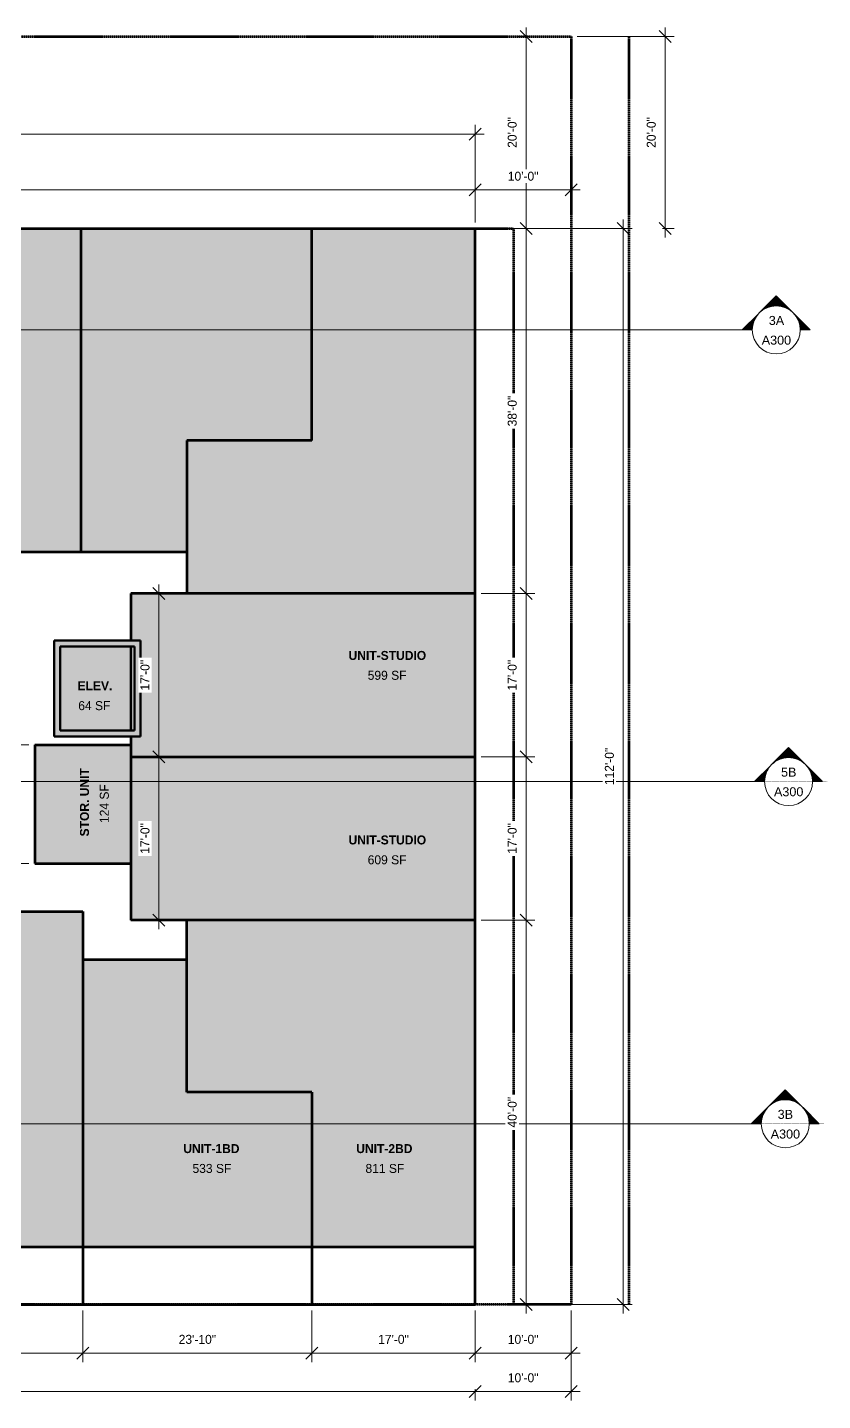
# Model space of a CAD drawing. Header units: inches. Extents: x 8547 to 10795, y 14364 to 16287.
# Drawn here: x 9801 to 10795, y 14488 to 16203 of the extents above; entities that cross this region are included whole.
import ezdxf

# ---------------------------------------------------------------- set-up
doc = ezdxf.new("R2010")
doc.units = ezdxf.units.IN
doc.header["$MEASUREMENT"] = 0
doc.linetypes.add('Double Dash 3_8_', pattern=[1, 0.375, -0.125, 0.125, -0.125, 0.125, -0.125])
for name, color, linetype, lineweight in [('A-ANNO-DIMS-1', 211, 'Continuous', 20), ('A-AREA-1', 7, 'Continuous', 140), ('A-AREA-IDEN', 2, 'Continuous', 9), ('A-AREA-PATT-1', 10, 'Continuous', 9), ('A-AREA-PATT-2', 254, 'Continuous', 9), ('A-WALL', 113, 'Continuous', 13), ('A-WALL-1', 113, 'Continuous', 50), ('C-PROP-LINE-1', 91, 'Double Dash 3_8_', 140), ('G-ANNO-SYMB', 111, 'Continuous', 9)]:
    doc.layers.add(name, color=color, linetype=linetype, lineweight=lineweight)
doc.styles.add('Arial', font='arial.ttf', dxfattribs={"height": 11.25})
doc.styles.add('Arial_1', font='arial.ttf', dxfattribs={"width": 0.25, "height": 3.75})
doc.styles.add('Century Gothic', font='ufonts.com_century-gothic.ttf', dxfattribs={"height": 11.25})
doc.styles.add('Century Gothic_B', font='GOTHICB.TTF', dxfattribs={"height": 11.25})
doc.dimstyles.new('OD__1__Tol__', dxfattribs={"dimscale": 12, "dimtxt": 11.746893, "dimasz": 1.25, "dimexe": 0.9375, "dimexo": 0.625, "dimgap": 0.9375, "dimtad": 1, "dimdec": 0, "dimzin": 3, "dimdsep": 46, "dimlunit": 4, "dimtxsty": 'Century Gothic', "dimblk1": 'OBLIQUE', "dimblk2": 'OBLIQUE', "dimsah": 1, "dimcen": 0.09, "dimdle": 0.9375, "dimazin": 0, "dimtfac": 1, "dimtdec": 4, "dimtix": 1, "dimtmove": 0, "dimatfit": 3, "dimfxl": 1, "dimtvp": 1, "dimtfill": 1, "dimfrac": 2, "dimtolj": 1, "dimtzin": 0, "dimlwd": 20, "dimlwe": 20, "dimarcsym": 2})

# ---------------------------------------------------------------- blocks, each defined once
blk = doc.blocks.new('Family - ___-627289-FLOOR PLAN - 4TH FLOOR')
at = {"layer": 'C-PROP-LINE-1'}
for p, q in [((8776.6, 14607.9), (8776.6, 16191.9)), ((8776.6, 16191.9), (10480.6, 16191.9)), ((10480.6, 16191.9), (10480.6, 14607.9)), ((10480.6, 14607.9), (8776.6, 14607.9))]:
    blk.add_line(p, q, dxfattribs=at)
blk = doc.blocks.new('Family - ___-627377-FLOOR PLAN - 4TH FLOOR')
at = {"layer": 'C-PROP-LINE-1'}
for p, q in [((8776.6, 14607.9), (8776.6, 16191.9)), ((8776.6, 16191.9), (10480.6, 16191.9)), ((10480.6, 16191.9), (10480.6, 14607.9)), ((10480.6, 14607.9), (8776.6, 14607.9))]:
    blk.add_line(p, q, dxfattribs=at)
blk = doc.blocks.new('Family - ___-940451-FLOOR PLAN - 4TH FLOOR')
at = {"layer": 'C-PROP-LINE-1'}
for p, q in [((8848.6, 14607.9), (8848.6, 15951.9)), ((8848.6, 15951.9), (10408.6, 15951.9)), ((10408.6, 15951.9), (10408.6, 14607.9)), ((10408.6, 14607.9), (8848.6, 14607.9))]:
    blk.add_line(p, q, dxfattribs=at)
blk = doc.blocks.new('Family - ___-940702-FLOOR PLAN - 4TH FLOOR')
at = {"layer": 'C-PROP-LINE-1'}
blk.add_line((10552.6, 16191.9), (10552.6, 14607.9), dxfattribs=at)
blk = doc.blocks.new('Section - Section Head - Filled-22785-FLOOR PLAN - 4TH FLOOR')
at = {"layer": 'G-ANNO-SYMB'}
h = blk.add_hatch(color=256, dxfattribs=at)
edge = h.paths.add_edge_path(flags=0)
edge.add_line((-0.427, 0.177), (-0.25, 0.354))
edge.add_line((-0.25, 0.354), (-0.25, 0.25))
edge.add_arc((-0.25, 0), 0.25, 90, 135)
h = blk.add_hatch(color=256, dxfattribs=at)
edge = h.paths.add_edge_path(flags=0)
edge.add_arc((-0.25, 0), 0.25, 45, 90)
edge.add_line((-0.25, 0.25), (-0.25, 0.354))
edge.add_line((-0.25, 0.354), (-0.073, 0.177))
h = blk.add_hatch(color=256, dxfattribs=at)
edge = h.paths.add_edge_path(flags=0)
edge.add_arc((-0.25, 0), 0.25, 137.9216, 180)
edge.add_line((-0.5, 0), (-0.604, 0))
edge.add_line((-0.604, 0), (-0.436, 0.168))
h = blk.add_hatch(color=256, dxfattribs=at)
edge = h.paths.add_edge_path(flags=0)
edge.add_line((-0.064, 0.168), (0.104, 0))
edge.add_line((0.104, 0), (0, 0))
edge.add_arc((-0.25, 0), 0.25, 0, 42.0784)
for p, q in [((-0.25, 0.354), (-0.427, 0.177)), ((-0.25, 0.25), (-0.25, 0.354)), ((-0.073, 0.177), (-0.25, 0.354)), ((-0.25, 0.354), (-0.25, 0.25)), ((-0.436, 0.168), (-0.604, 0)), ((0.104, 0), (-0.064, 0.168)), ((-0.604, 0), (-0.5, 0)), ((0, 0), (0.104, 0))]:
    blk.add_line(p, q, dxfattribs=at)
for start, end in [(360, 180), (137.9216, 180), (90, 135), (45, 90), (0, 42.0784), (180, 360)]:
    blk.add_arc((-0.25, 0), 0.25, start, end, dxfattribs=at)
blk = doc.blocks.new('_Oblique')
at = {"color": 0, "linetype": 'ByBlock', "lineweight": -2}
blk.add_line((-0.5, -0.5), (0.5, 0.5), dxfattribs=at)
blk = doc.blocks.new('DIMBLOCK1-FLOOR PLAN - 4TH FLOOR')
at = {"layer": 'A-ANNO-DIMS-1', "color": 0, "lineweight": 20, "transparency": 16777216}
for p, q in [((10597.9, 15940.6), (10597.9, 16203.1)), ((10488.1, 16191.9), (10609.1, 16191.9)), ((10594.8, 15951.9), (10609.1, 15951.9))]:
    blk.add_line(p, q, dxfattribs=at)
at = {"layer": 'Defpoints', "color": 0, "transparency": 16777216}
for p in [(10480.6, 16191.9), (10597.9, 16191.9), (10587.3, 15951.9)]:
    blk.add_point(p, dxfattribs=at)
at = {"layer": 'A-ANNO-DIMS-1', "color": 0, "lineweight": 20, "transparency": 16777216, "xscale": 15, "yscale": 15, "zscale": 15}
for p, rotation in [((10597.9, 16191.9), 90), ((10597.9, 15951.9), 270)]:
    blk.add_blockref('_Oblique', p, dxfattribs=dict(at, rotation=rotation))
at = {"layer": 'A-ANNO-DIMS-1', "color": 0, "transparency": 16777216, "insert": (10580.7, 16071.9), "char_height": 11.25, "attachment_point": 5, "rotation": 90, "style": 'Century Gothic', "bg_fill": 3, "box_fill_scale": 1.25, "bg_fill_color": 256, "bg_fill_true_color": 13158600, "bg_fill_transparency": 0}
blk.add_mtext('\\A1;20\'-0"', dxfattribs=at)
blk = doc.blocks.new('DIMBLOCK3-FLOOR PLAN - 4TH FLOOR')
at = {"layer": 'A-ANNO-DIMS-1', "color": 0, "lineweight": 20, "transparency": 16777216}
for p, q in [((8885.4, 14499), (10371.9, 14499)), ((8896.6, 14502.1), (8896.6, 14487.7)), ((10360.6, 14502.1), (10360.6, 14487.7))]:
    blk.add_line(p, q, dxfattribs=at)
at = {"layer": 'Defpoints', "color": 0, "transparency": 16777216}
for p in [(8896.6, 14509.6), (10360.6, 14509.6), (10360.6, 14499)]:
    blk.add_point(p, dxfattribs=at)
at = {"layer": 'A-ANNO-DIMS-1', "color": 0, "lineweight": 20, "transparency": 16777216, "xscale": 15, "yscale": 15, "zscale": 15, "rotation": 180}
blk.add_blockref('_Oblique', (8896.6, 14499), dxfattribs=at)
at = {"layer": 'A-ANNO-DIMS-1', "color": 0, "lineweight": 20, "transparency": 16777216, "xscale": 15, "yscale": 15, "zscale": 15}
blk.add_blockref('_Oblique', (10360.6, 14499), dxfattribs=at)
at = {"layer": 'A-ANNO-DIMS-1', "color": 0, "transparency": 16777216, "insert": (9628.6, 14516.1), "char_height": 11.25, "attachment_point": 5, "style": 'Century Gothic', "bg_fill": 3, "box_fill_scale": 1.25, "bg_fill_color": 256, "bg_fill_true_color": 13158600, "bg_fill_transparency": 0}
blk.add_mtext('\\A1;122\'-0"', dxfattribs=at)
blk = doc.blocks.new('DIMBLOCK4-FLOOR PLAN - 4TH FLOOR')
at = {"layer": 'A-ANNO-DIMS-1', "color": 0, "lineweight": 20, "transparency": 16777216}
for p, q in [((10480.6, 14600.4), (10480.6, 14487.7)), ((10349.4, 14499), (10491.9, 14499)), ((10360.6, 14502.1), (10360.6, 14487.7))]:
    blk.add_line(p, q, dxfattribs=at)
at = {"layer": 'Defpoints', "color": 0, "transparency": 16777216}
for p in [(10480.6, 14607.9), (10360.6, 14509.6), (10480.6, 14499)]:
    blk.add_point(p, dxfattribs=at)
at = {"layer": 'A-ANNO-DIMS-1', "color": 0, "lineweight": 20, "transparency": 16777216, "xscale": 15, "yscale": 15, "zscale": 15, "rotation": 180}
blk.add_blockref('_Oblique', (10360.6, 14499), dxfattribs=at)
at = {"layer": 'A-ANNO-DIMS-1', "color": 0, "lineweight": 20, "transparency": 16777216, "xscale": 15, "yscale": 15, "zscale": 15}
blk.add_blockref('_Oblique', (10480.6, 14499), dxfattribs=at)
at = {"layer": 'A-ANNO-DIMS-1', "color": 0, "transparency": 16777216, "insert": (10420.6, 14516.1), "char_height": 11.25, "attachment_point": 5, "style": 'Century Gothic', "bg_fill": 3, "box_fill_scale": 1.25, "bg_fill_color": 256, "bg_fill_true_color": 13158600, "bg_fill_transparency": 0}
blk.add_mtext('\\A1;10\'-0"', dxfattribs=at)
blk = doc.blocks.new('DIMBLOCK9-FLOOR PLAN - 4TH FLOOR')
at = {"layer": 'A-ANNO-DIMS-1', "color": 0, "lineweight": 20, "transparency": 16777216}
for p, q in [((9628.6, 14600.4), (9628.6, 14535.7)), ((9870.6, 14600.4), (9870.6, 14535.7)), ((9617.4, 14547), (9881.9, 14547))]:
    blk.add_line(p, q, dxfattribs=at)
at = {"layer": 'Defpoints', "color": 0, "transparency": 16777216}
for p in [(9628.6, 14607.9), (9870.6, 14607.9), (9870.6, 14547)]:
    blk.add_point(p, dxfattribs=at)
at = {"layer": 'A-ANNO-DIMS-1', "color": 0, "lineweight": 20, "transparency": 16777216, "xscale": 15, "yscale": 15, "zscale": 15, "rotation": 180}
blk.add_blockref('_Oblique', (9628.6, 14547), dxfattribs=at)
at = {"layer": 'A-ANNO-DIMS-1', "color": 0, "lineweight": 20, "transparency": 16777216, "xscale": 15, "yscale": 15, "zscale": 15}
blk.add_blockref('_Oblique', (9870.6, 14547), dxfattribs=at)
at = {"layer": 'A-ANNO-DIMS-1', "color": 0, "transparency": 16777216, "insert": (9749.6, 14564.1), "char_height": 11.25, "attachment_point": 5, "style": 'Century Gothic', "bg_fill": 3, "box_fill_scale": 1.25, "bg_fill_color": 256, "bg_fill_true_color": 13158600, "bg_fill_transparency": 0}
blk.add_mtext('\\A1;20\'-2"', dxfattribs=at)
blk = doc.blocks.new('DIMBLOCK10-FLOOR PLAN - 4TH FLOOR')
at = {"layer": 'A-ANNO-DIMS-1', "color": 0, "lineweight": 20, "transparency": 16777216}
for p, q in [((9870.6, 14600.4), (9870.6, 14535.7)), ((10156.6, 14600.4), (10156.6, 14535.7)), ((9859.4, 14547), (10167.9, 14547))]:
    blk.add_line(p, q, dxfattribs=at)
at = {"layer": 'Defpoints', "color": 0, "transparency": 16777216}
for p in [(9870.6, 14607.9), (10156.6, 14607.9), (10156.6, 14547)]:
    blk.add_point(p, dxfattribs=at)
at = {"layer": 'A-ANNO-DIMS-1', "color": 0, "lineweight": 20, "transparency": 16777216, "xscale": 15, "yscale": 15, "zscale": 15, "rotation": 180}
blk.add_blockref('_Oblique', (9870.6, 14547), dxfattribs=at)
at = {"layer": 'A-ANNO-DIMS-1', "color": 0, "lineweight": 20, "transparency": 16777216, "xscale": 15, "yscale": 15, "zscale": 15}
blk.add_blockref('_Oblique', (10156.6, 14547), dxfattribs=at)
at = {"layer": 'A-ANNO-DIMS-1', "color": 0, "transparency": 16777216, "insert": (10013.6, 14564.1), "char_height": 11.25, "attachment_point": 5, "style": 'Century Gothic', "bg_fill": 3, "box_fill_scale": 1.25, "bg_fill_color": 256, "bg_fill_true_color": 13158600, "bg_fill_transparency": 0}
blk.add_mtext('\\A1;23\'-10"', dxfattribs=at)
blk = doc.blocks.new('DIMBLOCK11-FLOOR PLAN - 4TH FLOOR')
at = {"layer": 'A-ANNO-DIMS-1', "color": 0, "lineweight": 20, "transparency": 16777216}
for p, q in [((10156.6, 14600.4), (10156.6, 14535.7)), ((10360.6, 14600.4), (10360.6, 14535.7)), ((10145.4, 14547), (10371.9, 14547))]:
    blk.add_line(p, q, dxfattribs=at)
at = {"layer": 'Defpoints', "color": 0, "transparency": 16777216}
for p in [(10156.6, 14607.9), (10360.6, 14607.9), (10360.6, 14547)]:
    blk.add_point(p, dxfattribs=at)
at = {"layer": 'A-ANNO-DIMS-1', "color": 0, "lineweight": 20, "transparency": 16777216, "xscale": 15, "yscale": 15, "zscale": 15, "rotation": 180}
blk.add_blockref('_Oblique', (10156.6, 14547), dxfattribs=at)
at = {"layer": 'A-ANNO-DIMS-1', "color": 0, "lineweight": 20, "transparency": 16777216, "xscale": 15, "yscale": 15, "zscale": 15}
blk.add_blockref('_Oblique', (10360.6, 14547), dxfattribs=at)
at = {"layer": 'A-ANNO-DIMS-1', "color": 0, "transparency": 16777216, "insert": (10258.6, 14564.1), "char_height": 11.25, "attachment_point": 5, "style": 'Century Gothic', "bg_fill": 3, "box_fill_scale": 1.25, "bg_fill_color": 256, "bg_fill_true_color": 13158600, "bg_fill_transparency": 0}
blk.add_mtext('\\A1;17\'-0"', dxfattribs=at)
blk = doc.blocks.new('DIMBLOCK12-FLOOR PLAN - 4TH FLOOR')
at = {"layer": 'A-ANNO-DIMS-1', "color": 0, "lineweight": 20, "transparency": 16777216}
for p, q in [((10360.6, 14600.4), (10360.6, 14535.7)), ((10480.6, 14600.4), (10480.6, 14535.7)), ((10349.4, 14547), (10491.9, 14547))]:
    blk.add_line(p, q, dxfattribs=at)
at = {"layer": 'Defpoints', "color": 0, "transparency": 16777216}
for p in [(10360.6, 14607.9), (10480.6, 14607.9), (10480.6, 14547)]:
    blk.add_point(p, dxfattribs=at)
at = {"layer": 'A-ANNO-DIMS-1', "color": 0, "lineweight": 20, "transparency": 16777216, "xscale": 15, "yscale": 15, "zscale": 15, "rotation": 180}
blk.add_blockref('_Oblique', (10360.6, 14547), dxfattribs=at)
at = {"layer": 'A-ANNO-DIMS-1', "color": 0, "lineweight": 20, "transparency": 16777216, "xscale": 15, "yscale": 15, "zscale": 15}
blk.add_blockref('_Oblique', (10480.6, 14547), dxfattribs=at)
at = {"layer": 'A-ANNO-DIMS-1', "color": 0, "transparency": 16777216, "insert": (10420.6, 14564.1), "char_height": 11.25, "attachment_point": 5, "style": 'Century Gothic', "bg_fill": 3, "box_fill_scale": 1.25, "bg_fill_color": 256, "bg_fill_true_color": 13158600, "bg_fill_transparency": 0}
blk.add_mtext('\\A1;10\'-0"', dxfattribs=at)
blk = doc.blocks.new('DIMBLOCK18-FLOOR PLAN - 4TH FLOOR')
at = {"layer": 'A-ANNO-DIMS-1', "color": 0, "lineweight": 20, "transparency": 16777216}
for p, q in [((10424.2, 16203.1), (10424.2, 15940.6)), ((10427.3, 16191.9), (10412.9, 16191.9)), ((10368.1, 15951.9), (10435.4, 15951.9))]:
    blk.add_line(p, q, dxfattribs=at)
at = {"layer": 'Defpoints', "color": 0, "transparency": 16777216}
for p in [(10434.8, 16191.9), (10360.6, 15951.9), (10424.2, 15951.9)]:
    blk.add_point(p, dxfattribs=at)
at = {"layer": 'A-ANNO-DIMS-1', "color": 0, "lineweight": 20, "transparency": 16777216, "xscale": 15, "yscale": 15, "zscale": 15}
for p, rotation in [((10424.2, 16191.9), 90), ((10424.2, 15951.9), 270)]:
    blk.add_blockref('_Oblique', p, dxfattribs=dict(at, rotation=rotation))
at = {"layer": 'A-ANNO-DIMS-1', "color": 0, "transparency": 16777216, "insert": (10407, 16071.9), "char_height": 11.25, "attachment_point": 5, "rotation": 90, "style": 'Century Gothic', "bg_fill": 3, "box_fill_scale": 1.25, "bg_fill_color": 256, "bg_fill_true_color": 13158600, "bg_fill_transparency": 0}
blk.add_mtext('\\A1;20\'-0"', dxfattribs=at)
blk = doc.blocks.new('DIMBLOCK19-FLOOR PLAN - 4TH FLOOR')
at = {"layer": 'A-ANNO-DIMS-1', "color": 0, "lineweight": 20, "transparency": 16777216}
for p, q in [((10424.2, 15963.1), (10424.2, 15484.6)), ((10368.1, 15951.9), (10435.4, 15951.9)), ((10368.1, 15495.9), (10435.4, 15495.9))]:
    blk.add_line(p, q, dxfattribs=at)
at = {"layer": 'Defpoints', "color": 0, "transparency": 16777216}
for p in [(10360.6, 15951.9), (10360.6, 15495.9), (10424.2, 15495.9)]:
    blk.add_point(p, dxfattribs=at)
at = {"layer": 'A-ANNO-DIMS-1', "color": 0, "lineweight": 20, "transparency": 16777216, "xscale": 15, "yscale": 15, "zscale": 15}
for p, rotation in [((10424.2, 15951.9), 90), ((10424.2, 15495.9), 270)]:
    blk.add_blockref('_Oblique', p, dxfattribs=dict(at, rotation=rotation))
at = {"layer": 'A-ANNO-DIMS-1', "color": 0, "transparency": 16777216, "insert": (10407, 15723.9), "char_height": 11.25, "attachment_point": 5, "rotation": 90, "style": 'Century Gothic', "bg_fill": 3, "box_fill_scale": 1.25, "bg_fill_color": 256, "bg_fill_true_color": 13158600, "bg_fill_transparency": 0}
blk.add_mtext('\\A1;38\'-0"', dxfattribs=at)
blk = doc.blocks.new('DIMBLOCK20-FLOOR PLAN - 4TH FLOOR')
at = {"layer": 'A-ANNO-DIMS-1', "color": 0, "lineweight": 20, "transparency": 16777216}
for p, q in [((10424.2, 15507.1), (10424.2, 15280.6)), ((10368.1, 15495.9), (10435.4, 15495.9)), ((10368.1, 15291.9), (10435.4, 15291.9))]:
    blk.add_line(p, q, dxfattribs=at)
at = {"layer": 'Defpoints', "color": 0, "transparency": 16777216}
for p in [(10360.6, 15495.9), (10360.6, 15291.9), (10424.2, 15291.9)]:
    blk.add_point(p, dxfattribs=at)
at = {"layer": 'A-ANNO-DIMS-1', "color": 0, "lineweight": 20, "transparency": 16777216, "xscale": 15, "yscale": 15, "zscale": 15}
for p, rotation in [((10424.2, 15495.9), 90), ((10424.2, 15291.9), 270)]:
    blk.add_blockref('_Oblique', p, dxfattribs=dict(at, rotation=rotation))
at = {"layer": 'A-ANNO-DIMS-1', "color": 0, "transparency": 16777216, "insert": (10407, 15393.9), "char_height": 11.25, "attachment_point": 5, "rotation": 90, "style": 'Century Gothic', "bg_fill": 3, "box_fill_scale": 1.25, "bg_fill_color": 256, "bg_fill_true_color": 13158600, "bg_fill_transparency": 0}
blk.add_mtext('\\A1;17\'-0"', dxfattribs=at)
blk = doc.blocks.new('DIMBLOCK21-FLOOR PLAN - 4TH FLOOR')
at = {"layer": 'A-ANNO-DIMS-1', "color": 0, "lineweight": 20, "transparency": 16777216}
for p, q in [((10424.2, 15303.1), (10424.2, 15076.6)), ((10368.1, 15291.9), (10435.4, 15291.9)), ((10368.1, 15087.9), (10435.4, 15087.9))]:
    blk.add_line(p, q, dxfattribs=at)
at = {"layer": 'Defpoints', "color": 0, "transparency": 16777216}
for p in [(10360.6, 15291.9), (10360.6, 15087.9), (10424.2, 15087.9)]:
    blk.add_point(p, dxfattribs=at)
at = {"layer": 'A-ANNO-DIMS-1', "color": 0, "lineweight": 20, "transparency": 16777216, "xscale": 15, "yscale": 15, "zscale": 15}
for p, rotation in [((10424.2, 15291.9), 90), ((10424.2, 15087.9), 270)]:
    blk.add_blockref('_Oblique', p, dxfattribs=dict(at, rotation=rotation))
at = {"layer": 'A-ANNO-DIMS-1', "color": 0, "transparency": 16777216, "insert": (10407, 15189.9), "char_height": 11.25, "attachment_point": 5, "rotation": 90, "style": 'Century Gothic', "bg_fill": 3, "box_fill_scale": 1.25, "bg_fill_color": 256, "bg_fill_true_color": 13158600, "bg_fill_transparency": 0}
blk.add_mtext('\\A1;17\'-0"', dxfattribs=at)
blk = doc.blocks.new('DIMBLOCK22-FLOOR PLAN - 4TH FLOOR')
at = {"layer": 'A-ANNO-DIMS-1', "color": 0, "lineweight": 20, "transparency": 16777216}
for p, q in [((10424.2, 15099.1), (10424.2, 14596.6)), ((10368.1, 15087.9), (10435.4, 15087.9)), ((10427.3, 14607.9), (10412.9, 14607.9))]:
    blk.add_line(p, q, dxfattribs=at)
at = {"layer": 'Defpoints', "color": 0, "transparency": 16777216}
for p in [(10360.6, 15087.9), (10424.2, 14607.9), (10434.8, 14607.9)]:
    blk.add_point(p, dxfattribs=at)
at = {"layer": 'A-ANNO-DIMS-1', "color": 0, "lineweight": 20, "transparency": 16777216, "xscale": 15, "yscale": 15, "zscale": 15}
for p, rotation in [((10424.2, 15087.9), 90), ((10424.2, 14607.9), 270)]:
    blk.add_blockref('_Oblique', p, dxfattribs=dict(at, rotation=rotation))
at = {"layer": 'A-ANNO-DIMS-1', "color": 0, "transparency": 16777216, "insert": (10407, 14847.9), "char_height": 11.25, "attachment_point": 5, "rotation": 90, "style": 'Century Gothic', "bg_fill": 3, "box_fill_scale": 1.25, "bg_fill_color": 256, "bg_fill_true_color": 13158600, "bg_fill_transparency": 0}
blk.add_mtext('\\A1;40\'-0"', dxfattribs=at)
blk = doc.blocks.new('DIMBLOCK24-FLOOR PLAN - 4TH FLOOR')
at = {"layer": 'A-ANNO-DIMS-1', "color": 0, "lineweight": 20, "transparency": 16777216}
for p, q in [((9802.9, 15306.9), (9772.9, 15306.9)), ((9784.1, 15147.2), (9784.1, 15318.1)), ((9802.9, 15158.5), (9772.9, 15158.5))]:
    blk.add_line(p, q, dxfattribs=at)
at = {"layer": 'Defpoints', "color": 0, "transparency": 16777216}
for p in [(9784.1, 15306.9), (9810.4, 15306.9), (9810.4, 15158.5)]:
    blk.add_point(p, dxfattribs=at)
at = {"layer": 'A-ANNO-DIMS-1', "color": 0, "lineweight": 20, "transparency": 16777216, "xscale": 15, "yscale": 15, "zscale": 15}
for p, rotation in [((9784.1, 15306.9), 90), ((9784.1, 15158.5), 270)]:
    blk.add_blockref('_Oblique', p, dxfattribs=dict(at, rotation=rotation))
at = {"layer": 'A-ANNO-DIMS-1', "color": 0, "transparency": 16777216, "insert": (9767.1, 15232.7), "char_height": 11.25, "attachment_point": 5, "rotation": 90, "style": 'Century Gothic', "bg_fill": 3, "box_fill_scale": 1.25, "bg_fill_color": 256, "bg_fill_true_color": 13158600, "bg_fill_transparency": 0}
blk.add_mtext('\\A1;12\'-4"', dxfattribs=at)
blk = doc.blocks.new('DIMBLOCK25-FLOOR PLAN - 4TH FLOOR')
at = {"layer": 'A-ANNO-DIMS-1', "color": 0, "lineweight": 20, "transparency": 16777216}
for p, q in [((9965.4, 15076.6), (9965.4, 15303.1)), ((9962.3, 15291.9), (9976.6, 15291.9)), ((9962.3, 15087.9), (9976.6, 15087.9))]:
    blk.add_line(p, q, dxfattribs=at)
at = {"layer": 'Defpoints', "color": 0, "transparency": 16777216}
for p in [(9954.8, 15291.9), (9965.4, 15291.9), (9954.8, 15087.9)]:
    blk.add_point(p, dxfattribs=at)
at = {"layer": 'A-ANNO-DIMS-1', "color": 0, "lineweight": 20, "transparency": 16777216, "xscale": 15, "yscale": 15, "zscale": 15}
for p, rotation in [((9965.4, 15291.9), 90), ((9965.4, 15087.9), 270)]:
    blk.add_blockref('_Oblique', p, dxfattribs=dict(at, rotation=rotation))
at = {"layer": 'A-ANNO-DIMS-1', "color": 0, "transparency": 16777216, "insert": (9948.2, 15189.9), "char_height": 11.25, "attachment_point": 5, "rotation": 90, "style": 'Century Gothic', "bg_fill": 3, "box_fill_scale": 1.25, "bg_fill_color": 256, "bg_fill_true_color": 13158600, "bg_fill_transparency": 0}
blk.add_mtext('\\A1;17\'-0"', dxfattribs=at)
blk = doc.blocks.new('DIMBLOCK26-FLOOR PLAN - 4TH FLOOR')
at = {"layer": 'A-ANNO-DIMS-1', "color": 0, "lineweight": 20, "transparency": 16777216}
for p, q in [((9965.4, 15280.6), (9965.4, 15507.1)), ((9962.3, 15495.9), (9976.6, 15495.9)), ((9962.3, 15291.9), (9976.6, 15291.9))]:
    blk.add_line(p, q, dxfattribs=at)
at = {"layer": 'Defpoints', "color": 0, "transparency": 16777216}
for p in [(9954.8, 15495.9), (9965.4, 15495.9), (9954.8, 15291.9)]:
    blk.add_point(p, dxfattribs=at)
at = {"layer": 'A-ANNO-DIMS-1', "color": 0, "lineweight": 20, "transparency": 16777216, "xscale": 15, "yscale": 15, "zscale": 15}
for p, rotation in [((9965.4, 15495.9), 90), ((9965.4, 15291.9), 270)]:
    blk.add_blockref('_Oblique', p, dxfattribs=dict(at, rotation=rotation))
at = {"layer": 'A-ANNO-DIMS-1', "color": 0, "transparency": 16777216, "insert": (9948.2, 15393.9), "char_height": 11.25, "attachment_point": 5, "rotation": 90, "style": 'Century Gothic', "bg_fill": 3, "box_fill_scale": 1.25, "bg_fill_color": 256, "bg_fill_true_color": 13158600, "bg_fill_transparency": 0}
blk.add_mtext('\\A1;17\'-0"', dxfattribs=at)
blk = doc.blocks.new('DIMBLOCK28-FLOOR PLAN - 4TH FLOOR')
at = {"layer": 'A-ANNO-DIMS-1', "color": 0, "lineweight": 20, "transparency": 16777216}
for p, q in [((8896.6, 15959.4), (8896.6, 16011.3)), ((10360.6, 15959.4), (10360.6, 16011.3)), ((8885.4, 16000.1), (10371.9, 16000.1))]:
    blk.add_line(p, q, dxfattribs=at)
at = {"layer": 'Defpoints', "color": 0, "transparency": 16777216}
for p in [(10360.6, 16000.1), (8896.6, 15951.9), (10360.6, 15951.9)]:
    blk.add_point(p, dxfattribs=at)
at = {"layer": 'A-ANNO-DIMS-1', "color": 0, "lineweight": 20, "transparency": 16777216, "xscale": 15, "yscale": 15, "zscale": 15, "rotation": 180}
blk.add_blockref('_Oblique', (8896.6, 16000.1), dxfattribs=at)
at = {"layer": 'A-ANNO-DIMS-1', "color": 0, "lineweight": 20, "transparency": 16777216, "xscale": 15, "yscale": 15, "zscale": 15}
blk.add_blockref('_Oblique', (10360.6, 16000.1), dxfattribs=at)
at = {"layer": 'A-ANNO-DIMS-1', "color": 0, "transparency": 16777216, "insert": (9628.6, 16017.2), "char_height": 11.25, "attachment_point": 5, "style": 'Century Gothic', "bg_fill": 3, "box_fill_scale": 1.25, "bg_fill_color": 256, "bg_fill_true_color": 13158600, "bg_fill_transparency": 0}
blk.add_mtext('\\A1;122\'-0"', dxfattribs=at)
blk = doc.blocks.new('DIMBLOCK29-FLOOR PLAN - 4TH FLOOR')
at = {"layer": 'A-ANNO-DIMS-1', "color": 0, "lineweight": 20, "transparency": 16777216}
for p, q in [((10360.6, 15959.4), (10360.6, 16011.3)), ((10349.4, 16000.1), (10491.9, 16000.1)), ((10480.6, 16003.2), (10480.6, 15988.8))]:
    blk.add_line(p, q, dxfattribs=at)
at = {"layer": 'Defpoints', "color": 0, "transparency": 16777216}
for p in [(10480.6, 16010.7), (10480.6, 16000.1), (10360.6, 15951.9)]:
    blk.add_point(p, dxfattribs=at)
at = {"layer": 'A-ANNO-DIMS-1', "color": 0, "lineweight": 20, "transparency": 16777216, "xscale": 15, "yscale": 15, "zscale": 15, "rotation": 180}
blk.add_blockref('_Oblique', (10360.6, 16000.1), dxfattribs=at)
at = {"layer": 'A-ANNO-DIMS-1', "color": 0, "lineweight": 20, "transparency": 16777216, "xscale": 15, "yscale": 15, "zscale": 15}
blk.add_blockref('_Oblique', (10480.6, 16000.1), dxfattribs=at)
at = {"layer": 'A-ANNO-DIMS-1', "color": 0, "transparency": 16777216, "insert": (10420.6, 16017.2), "char_height": 11.25, "attachment_point": 5, "style": 'Century Gothic', "bg_fill": 3, "box_fill_scale": 1.25, "bg_fill_color": 256, "bg_fill_true_color": 13158600, "bg_fill_transparency": 0}
blk.add_mtext('\\A1;10\'-0"', dxfattribs=at)
blk = doc.blocks.new('DIMBLOCK30-FLOOR PLAN - 4TH FLOOR')
at = {"layer": 'A-ANNO-DIMS-1', "color": 0, "lineweight": 20, "transparency": 16777216}
for p, q in [((8896.6, 15959.4), (8896.6, 16081.3)), ((10360.6, 15959.4), (10360.6, 16081.3)), ((8885.4, 16070), (10371.9, 16070))]:
    blk.add_line(p, q, dxfattribs=at)
at = {"layer": 'Defpoints', "color": 0, "transparency": 16777216}
for p in [(10360.6, 16070), (8896.6, 15951.9), (10360.6, 15951.9)]:
    blk.add_point(p, dxfattribs=at)
at = {"layer": 'A-ANNO-DIMS-1', "color": 0, "lineweight": 20, "transparency": 16777216, "xscale": 15, "yscale": 15, "zscale": 15, "rotation": 180}
blk.add_blockref('_Oblique', (8896.6, 16070), dxfattribs=at)
at = {"layer": 'A-ANNO-DIMS-1', "color": 0, "lineweight": 20, "transparency": 16777216, "xscale": 15, "yscale": 15, "zscale": 15}
blk.add_blockref('_Oblique', (10360.6, 16070), dxfattribs=at)
at = {"layer": 'A-ANNO-DIMS-1', "color": 0, "transparency": 16777216, "insert": (9628.6, 16087.2), "char_height": 11.25, "attachment_point": 5, "style": 'Century Gothic', "bg_fill": 3, "box_fill_scale": 1.25, "bg_fill_color": 256, "bg_fill_true_color": 13158600, "bg_fill_transparency": 0}
blk.add_mtext('\\A1;122\'-0"', dxfattribs=at)
blk = doc.blocks.new('DIMBLOCK31-FLOOR PLAN - 4TH FLOOR')
at = {"layer": 'A-ANNO-DIMS-1', "color": 0, "lineweight": 20, "transparency": 16777216}
for p, q in [((10545.5, 14596.6), (10545.5, 15963.1)), ((10368.1, 15951.9), (10556.8, 15951.9)), ((10368.1, 14607.9), (10556.8, 14607.9))]:
    blk.add_line(p, q, dxfattribs=at)
at = {"layer": 'Defpoints', "color": 0, "transparency": 16777216}
for p in [(10360.6, 15951.9), (10545.5, 15951.9), (10360.6, 14607.9)]:
    blk.add_point(p, dxfattribs=at)
at = {"layer": 'A-ANNO-DIMS-1', "color": 0, "lineweight": 20, "transparency": 16777216, "xscale": 15, "yscale": 15, "zscale": 15}
for p, rotation in [((10545.5, 15951.9), 90), ((10545.5, 14607.9), 270)]:
    blk.add_blockref('_Oblique', p, dxfattribs=dict(at, rotation=rotation))
at = {"layer": 'A-ANNO-DIMS-1', "color": 0, "transparency": 16777216, "insert": (10528.4, 15279.9), "char_height": 11.25, "attachment_point": 5, "rotation": 90, "style": 'Century Gothic', "bg_fill": 3, "box_fill_scale": 1.25, "bg_fill_color": 256, "bg_fill_true_color": 13158600, "bg_fill_transparency": 0}
blk.add_mtext('\\A1;112\'-0"', dxfattribs=at)

msp = doc.modelspace()

# ---------------------------------------------------------------- hatches: boundary and pattern name
at = {"layer": 'A-AREA-PATT-1'}
for points in [[(9630.9, 15547.9), (9868.6, 15547.9), (9868.6, 15951.9), (9628.6, 15951.9), (9628.6, 15547.9)], [(9942.6, 15547.9), (10000.6, 15547.9), (10000.6, 15686.9), (10156.6, 15686.9), (10156.6, 15951.9), (9868.6, 15951.9), (9868.6, 15547.9), (9938.8, 15547.9)], [(9938.8, 15291.9), (10360.6, 15291.9), (10360.6, 15495.9), (9930.6, 15495.9), (9930.6, 15433.5), (9938.8, 15433.5), (9938.8, 15321.2), (9930.6, 15321.2), (9930.6, 15291.9), (9935, 15291.9)], [(9930.6, 15321.2), (9930.6, 15433.5), (9838.4, 15433.5), (9838.4, 15321.2), (9888.6, 15321.2)], [(9842.2, 15158.5), (9930.6, 15158.5), (9930.6, 15306.9), (9810.4, 15306.9), (9810.4, 15158.5), (9834.6, 15158.5)], [(9930.6, 15087.9), (10360.6, 15087.9), (10360.6, 15291.9), (9930.6, 15291.9), (9930.6, 15158.5)], [(9834.6, 14679.9), (9870.6, 14679.9), (9870.6, 15098.5), (9628.6, 15098.5), (9628.6, 14679.9), (9810.4, 14679.9)], [(10156.6, 14679.9), (10156.6, 14872.9), (10000.6, 14872.9), (10000.6, 15038.9), (9870.6, 15038.9), (9870.6, 14679.9), (10151.8, 14679.9)]]:
    msp.add_hatch(color=256, dxfattribs=at).paths.add_polyline_path(points, flags=0)
at = {"layer": 'A-AREA-PATT-2'}
for points in [[(10156.6, 15495.9), (10360.6, 15495.9), (10360.6, 15951.9), (10156.6, 15951.9), (10156.6, 15686.9), (10000.6, 15686.9), (10000.6, 15495.9)], [(10360.6, 14679.9), (10360.6, 15087.9), (10000.6, 15087.9), (10000.6, 14872.9), (10156.6, 14872.9), (10156.6, 14679.9)]]:
    msp.add_hatch(color=256, dxfattribs=at).paths.add_polyline_path(points, flags=0)
at = {"layer": 'A-WALL'}
h = msp.add_hatch(color=256, dxfattribs=at)
h.paths.add_polyline_path([(9935, 15429.7), (9935, 15433.5), (9930.6, 15433.5), (9930.6, 15429.7)], flags=0)
h.paths.add_polyline_path([(9834.6, 15429.7), (9838.4, 15429.7), (9838.4, 15433.5), (9930.6, 15433.5), (9930.6, 15437.4), (9834.6, 15437.4)], flags=0)
for points in [[(9834.6, 15317.4), (9842.2, 15317.4), (9842.2, 15321.2), (9838.4, 15321.2), (9838.4, 15429.7), (9834.6, 15429.7), (9834.6, 15326.8)], [(9938.8, 15325), (9938.8, 15433.5), (9935, 15433.5), (9935, 15325)]]:
    msp.add_hatch(color=256, dxfattribs=at).paths.add_polyline_path(points, flags=0)
h = msp.add_hatch(color=256, dxfattribs=at)
h.paths.add_polyline_path([(9930.6, 15321.2), (9938.8, 15321.2), (9938.8, 15325), (9930.6, 15325), (9930.6, 15321.7)], flags=0)
h.paths.add_polyline_path([(9930.6, 15317.4), (9930.6, 15321.2), (9842.2, 15321.2), (9842.2, 15317.4)], flags=0)

# ---------------------------------------------------------------- linework, layer by layer
at = {"layer": 'A-AREA-1'}
for p, q in [((8896.6, 15951.9), (10360.6, 15951.9)), ((9868.6, 15547.9), (9868.6, 15951.9)), ((10156.6, 15686.9), (10156.6, 15951.9)), ((10360.6, 14607.9), (10360.6, 15951.9)), ((10156.6, 15686.9), (10000.6, 15686.9)), ((10000.6, 15686.9), (10000.6, 15495.9)), ((9256.6, 15547.9), (10000.6, 15547.9)), ((9930.6, 15495.9), (9930.6, 15437.4)), ((10360.6, 15495.9), (9930.6, 15495.9)), ((9930.6, 15429.7), (9930.6, 15325)), ((9810.4, 15306.9), (9810.4, 15158.5)), ((9810.4, 15306.9), (9930.6, 15306.9)), ((9930.6, 15317.4), (9930.6, 15087.9)), ((9930.6, 15291.9), (10360.6, 15291.9)), ((9810.4, 15158.5), (9930.6, 15158.5)), ((9386.6, 15098.5), (9870.6, 15098.5)), ((9870.6, 15098.5), (9870.6, 14607.9)), ((10360.6, 15087.9), (9930.6, 15087.9)), ((10000.6, 14872.9), (10000.6, 15087.9)), ((9870.6, 15038.9), (10000.6, 15038.9)), ((10156.6, 14872.9), (10000.6, 14872.9)), ((10156.6, 14872.9), (10156.6, 14607.9)), ((8896.6, 14679.9), (10360.6, 14679.9)), ((8896.6, 14607.9), (10360.6, 14607.9))]:
    msp.add_line(p, q, dxfattribs=at)
at = {"layer": 'A-WALL-1'}
for p, q in [((9942.6, 15437.4), (9834.6, 15437.4)), ((9834.6, 15437.4), (9834.6, 15317.4)), ((9842.2, 15429.7), (9935, 15429.7)), ((9842.2, 15325), (9842.2, 15429.7)), ((9935, 15429.7), (9935, 15325)), ((9942.6, 15317.4), (9942.6, 15437.4)), ((9935, 15325), (9842.2, 15325)), ((9834.6, 15317.4), (9942.6, 15317.4))]:
    msp.add_line(p, q, dxfattribs=at)
at = {"layer": 'G-ANNO-SYMB'}
for p, q in [((8619.4, 15825.3), (10706.9, 15825.3)), ((8634.7, 15261), (10722.2, 15261)), ((8630.5, 14833.5), (10718.1, 14833.5))]:
    msp.add_line(p, q, dxfattribs=at)

# ---------------------------------------------------------------- block references
at = {"layer": 'C-PROP-LINE-1'}
for name in ['Family - ___-627289-FLOOR PLAN - 4TH FLOOR', 'Family - ___-627377-FLOOR PLAN - 4TH FLOOR', 'Family - ___-940702-FLOOR PLAN - 4TH FLOOR', 'Family - ___-940451-FLOOR PLAN - 4TH FLOOR']:
    msp.add_blockref(name, (0, 0), dxfattribs=at)
at = {"layer": 'G-ANNO-SYMB', "extrusion": (0, 0, -1), "xscale": 120, "yscale": 120, "zscale": 120}
for p in [(-10706.9, 15825.3), (-10722.2, 15261), (-10718.1, 14833.5)]:
    msp.add_blockref('Section - Section Head - Filled-22785-FLOOR PLAN - 4TH FLOOR', p, dxfattribs=at)

# ---------------------------------------------------------------- texts
at = {"layer": 'A-AREA-IDEN', "char_height": 11.25, "attachment_point": 1}
for s, insert, width, style in [('UNIT-STUDIO', (10202.5, 15424.2), 114.004, 'Century Gothic_B'), ('599 SF', (10226.4, 15399.4), 56.055, 'Century Gothic'), ('ELEV.', (9863.9, 15386.3), 47.722, 'Century Gothic_B'), ('64 SF', (9864.8, 15361.5), 45.45, 'Century Gothic'), ('UNIT-STUDIO', (10202.5, 15193.7), 114.004, 'Century Gothic_B'), ('609 SF', (10226.4, 15168.9), 56.055, 'Century Gothic'), ('UNIT-1BD', (9996, 14808.1), 84.082, 'Century Gothic_B'), ('UNIT-2BD', (10212.1, 14808.1), 84.082, 'Century Gothic_B'), ('533 SF', (10007.5, 14783.3), 56.055, 'Century Gothic'), ('811 SF', (10223.6, 14783.3), 56.055, 'Century Gothic')]:
    msp.add_mtext(s, dxfattribs=dict(at, insert=insert, width=width, style=style))
at = {"layer": 'A-AREA-IDEN', "char_height": 11.25, "attachment_point": 1, "rotation": 90}
for s, insert, width, style in [('STOR. UNIT', (9866.9, 15192.5), 96.581, 'Century Gothic_B'), ('124 SF', (9891.7, 15209.2), 56.055, 'Century Gothic')]:
    msp.add_mtext(s, dxfattribs=dict(at, insert=insert, width=width, style=style))
at = {"layer": 'G-ANNO-SYMB', "attachment_point": 1}
for s, insert, char_height, width, style in [('3A', (10727.5, 15842.7), 11.25, 23.482, 'Arial'), ('______________________________________________________________________________________', (10707, 15829.8), 3.75, 73.288, 'Arial_1'), ('A300', (10718.7, 15818.1), 11.25, 44.692, 'Arial'), ('5B', (10742.8, 15278.4), 11.25, 23.482, 'Arial'), ('______________________________________________________________________________________', (10722.3, 15265.6), 3.75, 73.288, 'Arial_1'), ('A300', (10734, 15253.9), 11.25, 44.692, 'Arial'), ('3B', (10738.6, 14850.9), 11.25, 23.482, 'Arial'), ('______________________________________________________________________________________', (10718.1, 14838.1), 3.75, 73.288, 'Arial_1'), ('A300', (10729.9, 14826.3), 11.25, 44.692, 'Arial')]:
    msp.add_mtext(s, dxfattribs=dict(at, insert=insert, char_height=char_height, width=width, style=style))

# ---------------------------------------------------------------- dimensions: what is measured, and where the dimension line sits
at = {"layer": 'A-ANNO-DIMS-1'}
dim = msp.add_linear_dim(base=(10360.6, 14499), p1=(8896.6, 14509.6), p2=(10360.6, 14509.6), dimstyle='OD__1__Tol__', override={"dimpost": '<>', "dimfxl": 1464}, dxfattribs=at)
dim.commit()
dim.dimension.update_dxf_attribs({"geometry": 'DIMBLOCK3-FLOOR PLAN - 4TH FLOOR', "text_midpoint": (9628.6, 14516.1)})

# ---------------------------------------------------------------- next in the draw order: dimensions: what is measured, and where the dimension line sits
for base, p1, p2, override, picture, middle in [((10424.2, 15951.9), (10434.8, 16191.9), (10360.6, 15951.9), {"dimpost": '<>', "dimfxl": 251.204025}, 'DIMBLOCK18-FLOOR PLAN - 4TH FLOOR', (10407, 16071.9)), ((10597.9, 16191.9), (10587.3, 15951.9), (10480.6, 16191.9), {"dimpost": '<>', "dimfxl": 262.630719}, 'DIMBLOCK1-FLOOR PLAN - 4TH FLOOR', (10580.7, 16071.9)), ((9784.1, 15306.9), (9810.4, 15158.5), (9810.4, 15306.9), {"dimpost": '<>', "dimfxl": 148.401644}, 'DIMBLOCK24-FLOOR PLAN - 4TH FLOOR', (9767.1, 15232.7)), ((9965.4, 15291.9), (9954.8, 15087.9), (9954.8, 15291.9), {"dimpost": '<>', "dimfxl": 204}, 'DIMBLOCK25-FLOOR PLAN - 4TH FLOOR', (9948.2, 15189.9))]:
    dim = msp.add_linear_dim(base=base, p1=p1, p2=p2, angle=90, dimstyle='OD__1__Tol__', override=override, dxfattribs=at)
    dim.commit()
    dim.dimension.update_dxf_attribs({"geometry": picture, "text_midpoint": middle})
for base, p1, p2, override, picture, middle in [((9870.6, 14547), (9628.6, 14607.9), (9870.6, 14607.9), {"dimpost": '<>', "dimfxl": 242.006746}, 'DIMBLOCK9-FLOOR PLAN - 4TH FLOOR', (9749.6, 14564.1)), ((10480.6, 14499), (10360.6, 14509.6), (10480.6, 14607.9), {"dimpost": '<>', "dimfxl": 155.096858}, 'DIMBLOCK4-FLOOR PLAN - 4TH FLOOR', (10420.6, 14516.1))]:
    dim = msp.add_linear_dim(base=base, p1=p1, p2=p2, dimstyle='OD__1__Tol__', override=override, dxfattribs=at)
    dim.commit()
    dim.dimension.update_dxf_attribs({"geometry": picture, "text_midpoint": middle})

# ---------------------------------------------------------------- next in the draw order: dimensions: what is measured, and where the dimension line sits
for base, p1, p2, override, picture, middle in [((10424.2, 15495.9), (10360.6, 15951.9), (10360.6, 15495.9), {"dimpost": '<>', "dimfxl": 456}, 'DIMBLOCK19-FLOOR PLAN - 4TH FLOOR', (10407, 15723.9)), ((9965.4, 15495.9), (9954.8, 15291.9), (9954.8, 15495.9), {"dimpost": '<>', "dimfxl": 204}, 'DIMBLOCK26-FLOOR PLAN - 4TH FLOOR', (9948.2, 15393.9))]:
    dim = msp.add_linear_dim(base=base, p1=p1, p2=p2, angle=90, dimstyle='OD__1__Tol__', override=override, dxfattribs=at)
    dim.commit()
    dim.dimension.update_dxf_attribs({"geometry": picture, "text_midpoint": middle})
dim = msp.add_linear_dim(base=(10156.6, 14547), p1=(9870.6, 14607.9), p2=(10156.6, 14607.9), dimstyle='OD__1__Tol__', override={"dimpost": '<>', "dimfxl": 285.993254}, dxfattribs=at)
dim.commit()
dim.dimension.update_dxf_attribs({"geometry": 'DIMBLOCK10-FLOOR PLAN - 4TH FLOOR', "text_midpoint": (10013.6, 14564.1)})

# ---------------------------------------------------------------- next in the draw order: dimensions: what is measured, and where the dimension line sits
for base, p1, p2, override, picture, middle in [((10360.6, 16000.1), (8896.6, 15951.9), (10360.6, 15951.9), {"dimpost": '<>', "dimfxl": 1464}, 'DIMBLOCK28-FLOOR PLAN - 4TH FLOOR', (9628.6, 16017.2)), ((10360.6, 14547), (10156.6, 14607.9), (10360.6, 14607.9), {"dimpost": '<>', "dimfxl": 204}, 'DIMBLOCK11-FLOOR PLAN - 4TH FLOOR', (10258.6, 14564.1))]:
    dim = msp.add_linear_dim(base=base, p1=p1, p2=p2, dimstyle='OD__1__Tol__', override=override, dxfattribs=at)
    dim.commit()
    dim.dimension.update_dxf_attribs({"geometry": picture, "text_midpoint": middle})
dim = msp.add_linear_dim(base=(10424.2, 15291.9), p1=(10360.6, 15495.9), p2=(10360.6, 15291.9), angle=90, dimstyle='OD__1__Tol__', override={"dimpost": '<>', "dimfxl": 204}, dxfattribs=at)
dim.commit()
dim.dimension.update_dxf_attribs({"geometry": 'DIMBLOCK20-FLOOR PLAN - 4TH FLOOR', "text_midpoint": (10407, 15393.9)})

# ---------------------------------------------------------------- next in the draw order: dimensions: what is measured, and where the dimension line sits
for base, p1, p2, override, picture, middle in [((10480.6, 16000.1), (10360.6, 15951.9), (10480.6, 16010.7), {"dimpost": '<>', "dimfxl": 133.640274}, 'DIMBLOCK29-FLOOR PLAN - 4TH FLOOR', (10420.6, 16017.2)), ((10480.6, 14547), (10360.6, 14607.9), (10480.6, 14607.9), {"dimpost": '<>', "dimfxl": 120}, 'DIMBLOCK12-FLOOR PLAN - 4TH FLOOR', (10420.6, 14564.1))]:
    dim = msp.add_linear_dim(base=base, p1=p1, p2=p2, dimstyle='OD__1__Tol__', override=override, dxfattribs=at)
    dim.commit()
    dim.dimension.update_dxf_attribs({"geometry": picture, "text_midpoint": middle})
dim = msp.add_linear_dim(base=(10424.2, 15087.9), p1=(10360.6, 15291.9), p2=(10360.6, 15087.9), angle=90, dimstyle='OD__1__Tol__', override={"dimpost": '<>', "dimfxl": 204}, dxfattribs=at)
dim.commit()
dim.dimension.update_dxf_attribs({"geometry": 'DIMBLOCK21-FLOOR PLAN - 4TH FLOOR', "text_midpoint": (10407, 15189.9)})

# ---------------------------------------------------------------- next in the draw order: dimensions: what is measured, and where the dimension line sits
dim = msp.add_linear_dim(base=(10360.6, 16070), p1=(8896.6, 15951.9), p2=(10360.6, 15951.9), dimstyle='OD__1__Tol__', override={"dimpost": '<>', "dimfxl": 1464}, dxfattribs=at)
dim.commit()
dim.dimension.update_dxf_attribs({"geometry": 'DIMBLOCK30-FLOOR PLAN - 4TH FLOOR', "text_midpoint": (9628.6, 16087.2)})
dim = msp.add_linear_dim(base=(10424.2, 14607.9), p1=(10360.6, 15087.9), p2=(10434.8, 14607.9), angle=90, dimstyle='OD__1__Tol__', override={"dimpost": '<>', "dimfxl": 485.698942}, dxfattribs=at)
dim.commit()
dim.dimension.update_dxf_attribs({"geometry": 'DIMBLOCK22-FLOOR PLAN - 4TH FLOOR', "text_midpoint": (10407, 14847.9)})

# ---------------------------------------------------------------- next in the draw order: dimensions: what is measured, and where the dimension line sits
dim = msp.add_linear_dim(base=(10545.5, 15951.9), p1=(10360.6, 14607.9), p2=(10360.6, 15951.9), angle=90, dimstyle='OD__1__Tol__', override={"dimpost": '<>', "dimfxl": 1344}, dxfattribs=at)
dim.commit()
dim.dimension.update_dxf_attribs({"geometry": 'DIMBLOCK31-FLOOR PLAN - 4TH FLOOR', "text_midpoint": (10528.4, 15279.9)})

doc.saveas('drawing.dxf')
